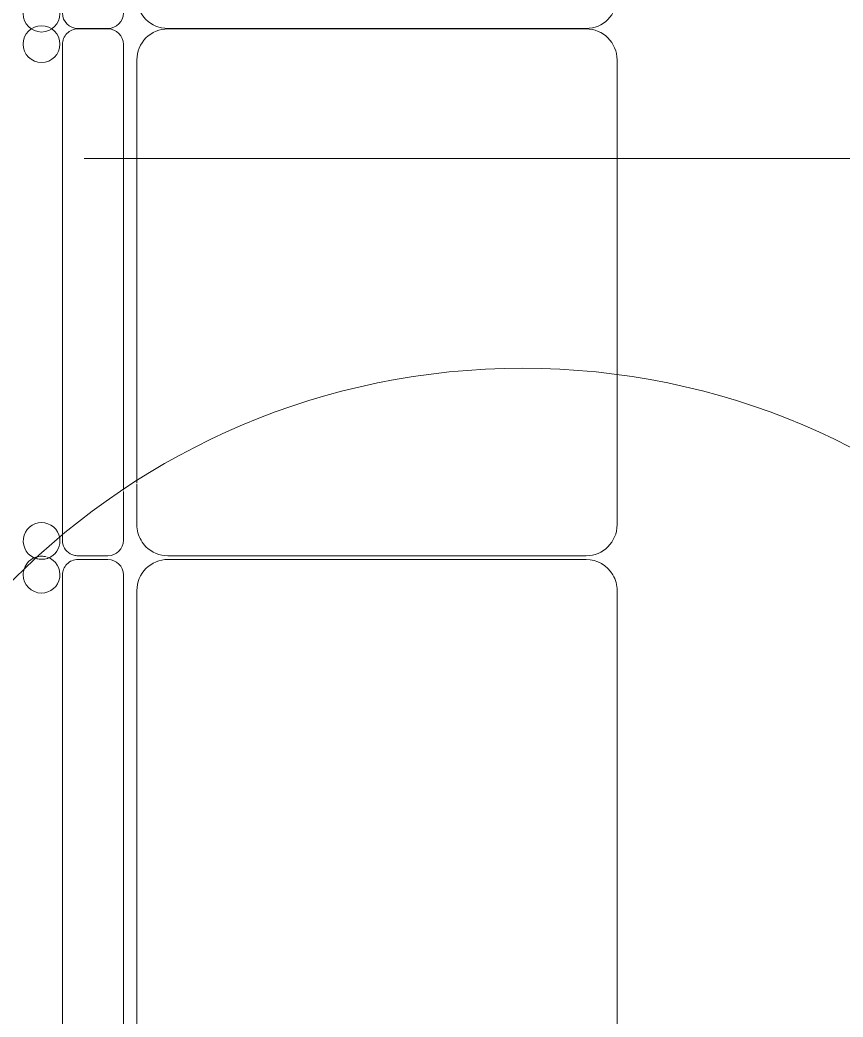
# Model space of a CAD drawing. Header units: millimetres. Extents: x 81609 to 272668, y -8553 to 29000.
# Drawn here: x 105018 to 105693, y 17446 to 18263 of the extents above; entities that cross this region are included whole.
import ezdxf

# ---------------------------------------------------------------- set-up
doc = ezdxf.new("R2010")
doc.units = ezdxf.units.MM
doc.linetypes.add('Осевая', pattern=[3175, 635, -476.25, 1587.5, -476.25])
doc.layers.add('I-FURN-1', color=7, linetype='Continuous', lineweight=9, true_color=0xf0f0f0)
doc.layers.add('Оси-2', color=7, linetype='Осевая', lineweight=9)

# ---------------------------------------------------------------- blocks, each defined once
blk = doc.blocks.new('Стул Breuer - 1_188-26331327-План размещения напольных электротехнических лючков и розеток 2 этажа в осях 23-33')
at = {"layer": 'I-FURN-1'}
for p, q in [((190.5, 241.3), (-190.5, 241.3)), ((-215.9, 215.9), (-215.9, -127)), ((215.9, -127), (215.9, 215.9)), ((-190.5, -152.4), (190.5, -152.4)), ((203.2, -163.48), (-203.2, -163.48)), ((-215.9, -176.18), (-215.9, -200.78)), ((215.9, -200.78), (215.9, -176.18)), ((-203.2, -213.48), (203.2, -213.48))]:
    blk.add_line(p, q, dxfattribs=at)
for centre, radius, start, end in [((-190.5, 215.9), 25.4, 90, 180), ((190.5, 215.9), 25.4, 0, 90), ((-190.5, -127), 25.4, 180, 270), ((190.5, -127), 25.4, 270, 360), ((-203.2, -176.18), 12.7, 90, 180), ((203.2, -176.18), 12.7, 360, 90), ((-203.2, -200.78), 12.7, 180, 270), ((203.2, -200.78), 12.7, 270, 360), ((-203.48, -230.58), 15.07, 360, 180), ((203.73, -230.58), 15.07, 360, 180), ((-203.48, -230.58), 15.07, 180, 360), ((203.73, -230.58), 15.07, 180, 360)]:
    blk.add_arc(centre, radius, start, end, dxfattribs=at)
blk = doc.blocks.new('Стул Breuer - 1_188-V113-План размещения напольных электротехнических лючков и розеток 2 этажа в осях 23-33')
at = {"layer": 'I-FURN-1'}
for p, q in [((67.75, 241.3), (-190.5, 241.3)), ((190.5, 241.3), (67.75, 241.3)), ((-215.9, 215.9), (-215.9, -127)), ((215.9, -127), (215.9, 215.9)), ((-190.5, -152.4), (154.41, -152.4)), ((154.41, -152.4), (156.07, -152.4)), ((156.88, -152.4), (190.5, -152.4)), ((162.16, -163.48), (-203.2, -163.48)), ((203.2, -163.48), (163.15, -163.48)), ((-215.9, -176.18), (-215.9, -200.78)), ((215.9, -200.78), (215.9, -176.18)), ((-203.2, -213.48), (199.59, -213.48)), ((199.59, -213.48), (203.2, -213.48))]:
    blk.add_line(p, q, dxfattribs=at)
for centre, radius, start, end in [((-190.5, 215.9), 25.4, 90, 180), ((190.5, 215.9), 25.4, 0, 90), ((-190.5, -127), 25.4, 180, 270), ((190.5, -127), 25.4, 315, 360), ((190.5, -127), 25.4, 300, 315), ((190.5, -127), 25.4, 270, 300), ((-203.2, -176.18), 12.7, 90, 180), ((203.2, -176.18), 12.7, 360, 90), ((-203.2, -200.78), 12.7, 180, 270), ((203.2, -200.78), 12.7, 315, 345), ((203.2, -200.78), 12.7, 345, 360), ((203.2, -200.78), 12.7, 285, 315), ((-203.48, -230.58), 15.07, 360, 180), ((203.73, -230.58), 15.07, 99.20451, 180), ((203.73, -230.58), 15.07, 30, 99.20451), ((203.2, -200.78), 12.7, 270, 283.40032), ((203.73, -230.58), 15.07, 15, 30), ((203.73, -230.58), 15.07, 360, 12.98828), ((-203.48, -230.58), 15.07, 180, 360), ((203.73, -230.58), 15.07, 180, 345), ((203.73, -230.58), 15.07, 345.11071, 360)]:
    blk.add_arc(centre, radius, start, end, dxfattribs=at)
blk = doc.blocks.new('Стул Breuer - 1_188-V114-План размещения напольных электротехнических лючков и розеток 2 этажа в осях 23-33')
at = {"layer": 'I-FURN-1'}
for p, q in [((190.5, 241.3), (-190.5, 241.3)), ((-215.9, 215.9), (-215.9, -127)), ((215.9, 203.7), (215.9, 215.9)), ((215.9, 168.59), (215.9, 203.7)), ((215.9, 159.46), (215.9, 168.59)), ((215.9, 136.06), (215.9, 159.46)), ((215.9, 124.08), (215.9, 134.99)), ((215.9, -127), (215.9, 124.08)), ((-190.5, -152.4), (190.5, -152.4)), ((203.2, -163.48), (-203.2, -163.48)), ((-215.9, -176.18), (-215.9, -200.78)), ((215.9, -200.78), (215.9, -176.18)), ((-203.2, -213.48), (203.2, -213.48))]:
    blk.add_line(p, q, dxfattribs=at)
for centre, radius, start, end in [((-190.5, 215.9), 25.4, 120, 180), ((-190.5, 215.9), 25.4, 90, 120), ((190.5, 215.9), 25.4, 0, 90), ((-190.5, -127), 25.4, 180, 270), ((190.5, -127), 25.4, 270, 360), ((-203.2, -176.18), 12.7, 90, 180), ((203.2, -176.18), 12.7, 75, 90), ((203.2, -176.18), 12.7, 360, 75), ((-203.2, -200.78), 12.7, 180, 225), ((203.2, -200.78), 12.7, 270, 360), ((-203.2, -200.78), 12.7, 225, 270), ((-203.48, -230.58), 15.07, 360, 161.47482), ((203.73, -230.58), 15.07, 135, 150), ((203.73, -230.58), 15.07, 90, 135), ((203.73, -230.58), 15.07, 45, 90), ((203.73, -230.58), 15.07, 360, 45), ((-203.48, -230.58), 15.07, 165, 180), ((203.73, -230.58), 15.07, 150, 180), ((-203.48, -230.58), 15.07, 180, 188.30833), ((-203.48, -230.58), 15.07, 188.30833, 261.69167), ((-203.48, -230.58), 15.07, 270, 360), ((203.73, -230.58), 15.07, 180, 210), ((203.73, -230.58), 15.07, 330, 345), ((203.73, -230.58), 15.07, 345, 360), ((203.73, -230.58), 15.07, 210, 240), ((203.73, -230.58), 15.07, 240, 255), ((203.73, -230.58), 15.07, 255, 300), ((203.73, -230.58), 15.07, 300, 330), ((-203.48, -230.58), 15.07, 261.69167, 270)]:
    blk.add_arc(centre, radius, start, end, dxfattribs=at)
blk = doc.blocks.new('Баффл акустический подвесной - 1180мм-V193-План размещения напольных электротехнических лючков и розеток 2 этажа в осях 23-33')
at = {"layer": 'I-FURN-1'}
for start in [360, 0]:
    blk.add_arc((0, 0), 590, start, 180, dxfattribs=at)

msp = doc.modelspace()

# ---------------------------------------------------------------- linework, layer by layer
at = {"layer": 'Оси-2'}
msp.add_line((84909.32, 18150), (122760, 18150), dxfattribs=at)

# ---------------------------------------------------------------- block references
at = {"layer": 'I-FURN-1', "rotation": 269.9999999999994}
for name, p in [('Стул Breuer - 1_188-26331327-План размещения напольных электротехнических лючков и розеток 2 этажа в осях 23-33', (105266.11, 18472.36)), ('Стул Breuer - 1_188-V113-План размещения напольных электротехнических лючков и розеток 2 этажа в осях 23-33', (105266.11, 18040.21)), ('Стул Breuer - 1_188-V114-План размещения напольных электротехнических лючков и розеток 2 этажа в осях 23-33', (105266.11, 17605.36))]:
    msp.add_blockref(name, p, dxfattribs=at)
at = {"layer": 'I-FURN-1'}
msp.add_blockref('Баффл акустический подвесной - 1180мм-V193-План размещения напольных электротехнических лючков и розеток 2 этажа в осях 23-33', (105430, 17388), dxfattribs=at)

doc.saveas('drawing.dxf')
